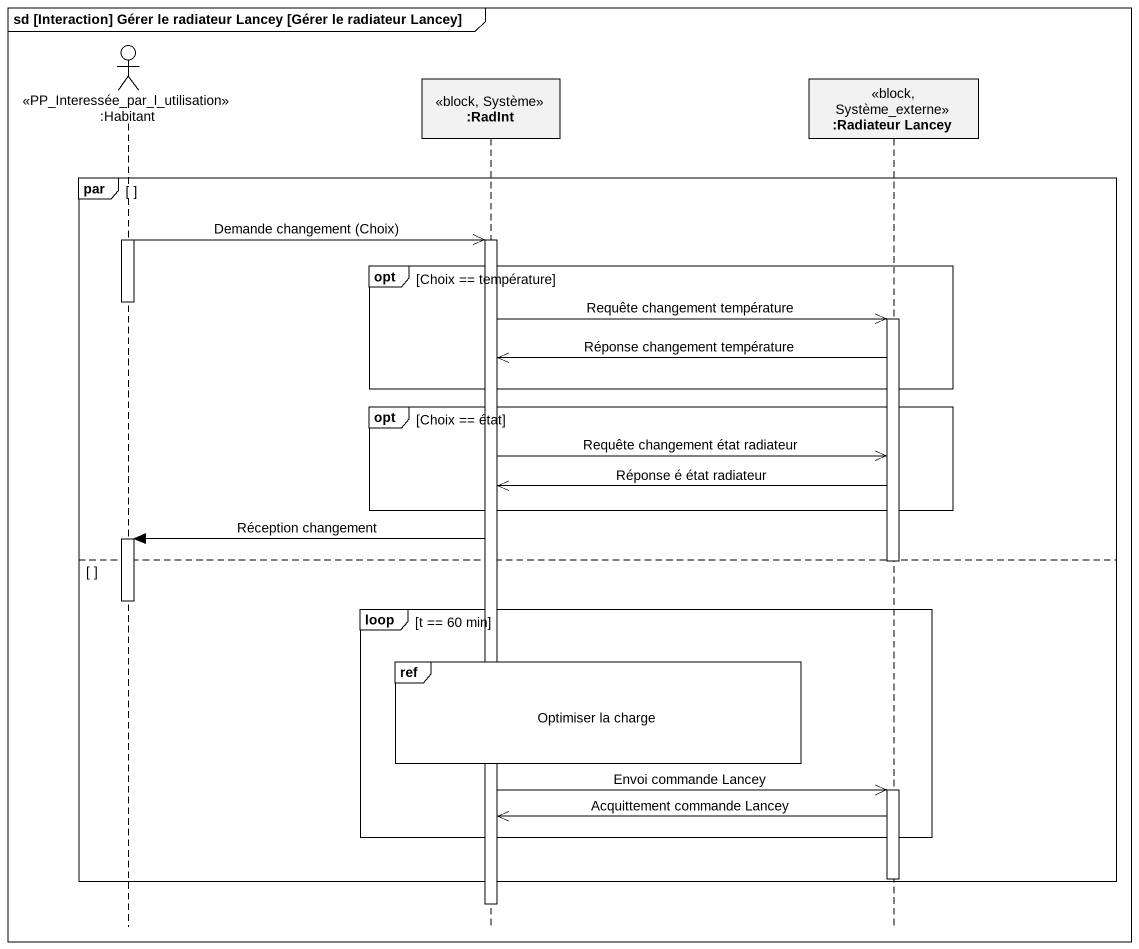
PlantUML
@startuml
mainframe sd [Interaction] Gérer le radiateur Lancey [Gérer le radiateur Lancey]
hide footbox
actor ":Habitant" as Habitant <<PP_Interessée_par_l_utilisation>>
participant ":RadInt" as RadInt <<block, Système>>
participant ":Radiateur Lancey" as Radiateur_Lancey <<block, Système_externe>>

par
  activate Habitant
  Habitant ->> RadInt : Demande changement (Choix)
  activate RadInt
  opt Choix == température
    deactivate Habitant
    RadInt ->> Radiateur_Lancey : Requête changement température
    activate Radiateur_Lancey
    Radiateur_Lancey ->> RadInt : Réponse changement température
  end
  opt Choix == état
    RadInt ->> Radiateur_Lancey : Requête changement état radiateur
    Radiateur_Lancey ->> RadInt : Réponse é état radiateur
  end
  RadInt -> Habitant : Réception changement
  activate Habitant
else
  deactivate Radiateur_Lancey
  deactivate Habitant
  loop t == 60 min
    ref over RadInt : Optimiser la charge
    RadInt ->> Radiateur_Lancey : Envoi commande Lancey
    activate Radiateur_Lancey
    Radiateur_Lancey ->> RadInt : Acquittement commande Lancey
  end
  deactivate Radiateur_Lancey
end
deactivate RadInt
@enduml
